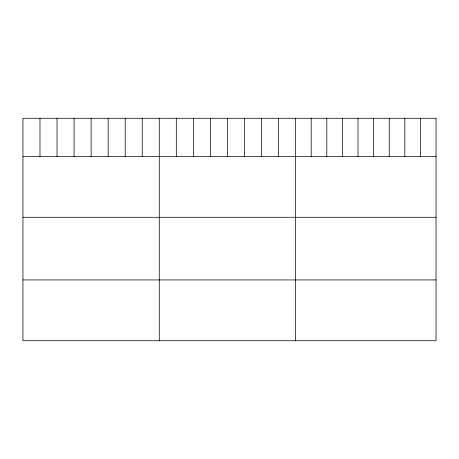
<?xml version="1.0" encoding="UTF-8"?>
<svg xmlns="http://www.w3.org/2000/svg" width="459" height="459" viewBox="0 0 459 459"><rect width="100%" height="100%" fill="white"/><g stroke="black" fill="none" stroke-linecap="round" stroke-linejoin="round"><path stroke-width="0.69" d="M22.95 156.485L436.05 156.485M22.95 217.285L436.05 217.285M22.95 279.933L436.05 279.933M420.444 118.267L420.444 156.485M404.838 118.267L404.838 156.485M389.232 118.267L389.232 156.485M373.626 118.267L373.626 156.485M358.02 118.267L358.02 156.485M342.414 118.267L342.414 156.485M326.808 118.267L326.808 156.485M311.202 118.267L311.202 156.485M295.596 118.267L295.596 340.733M278.556 118.267L278.556 156.485M261.515 118.267L261.515 156.485M244.475 118.267L244.475 156.485M227.434 118.267L227.434 156.485M210.394 118.267L210.394 156.485M193.354 118.267L193.354 156.485M176.313 118.267L176.313 156.485M159.273 118.267L159.273 340.733M142.233 118.267L142.233 156.485M125.192 118.267L125.192 156.485M108.152 118.267L108.152 156.485M91.112 118.267L91.112 156.485M74.071 118.267L74.071 156.485M57.031 118.267L57.031 156.485M39.99 118.267L39.99 156.485M436.05 118.267L22.95 118.267L22.95 340.733L436.05 340.733L436.05 118.267"/></g></svg>
